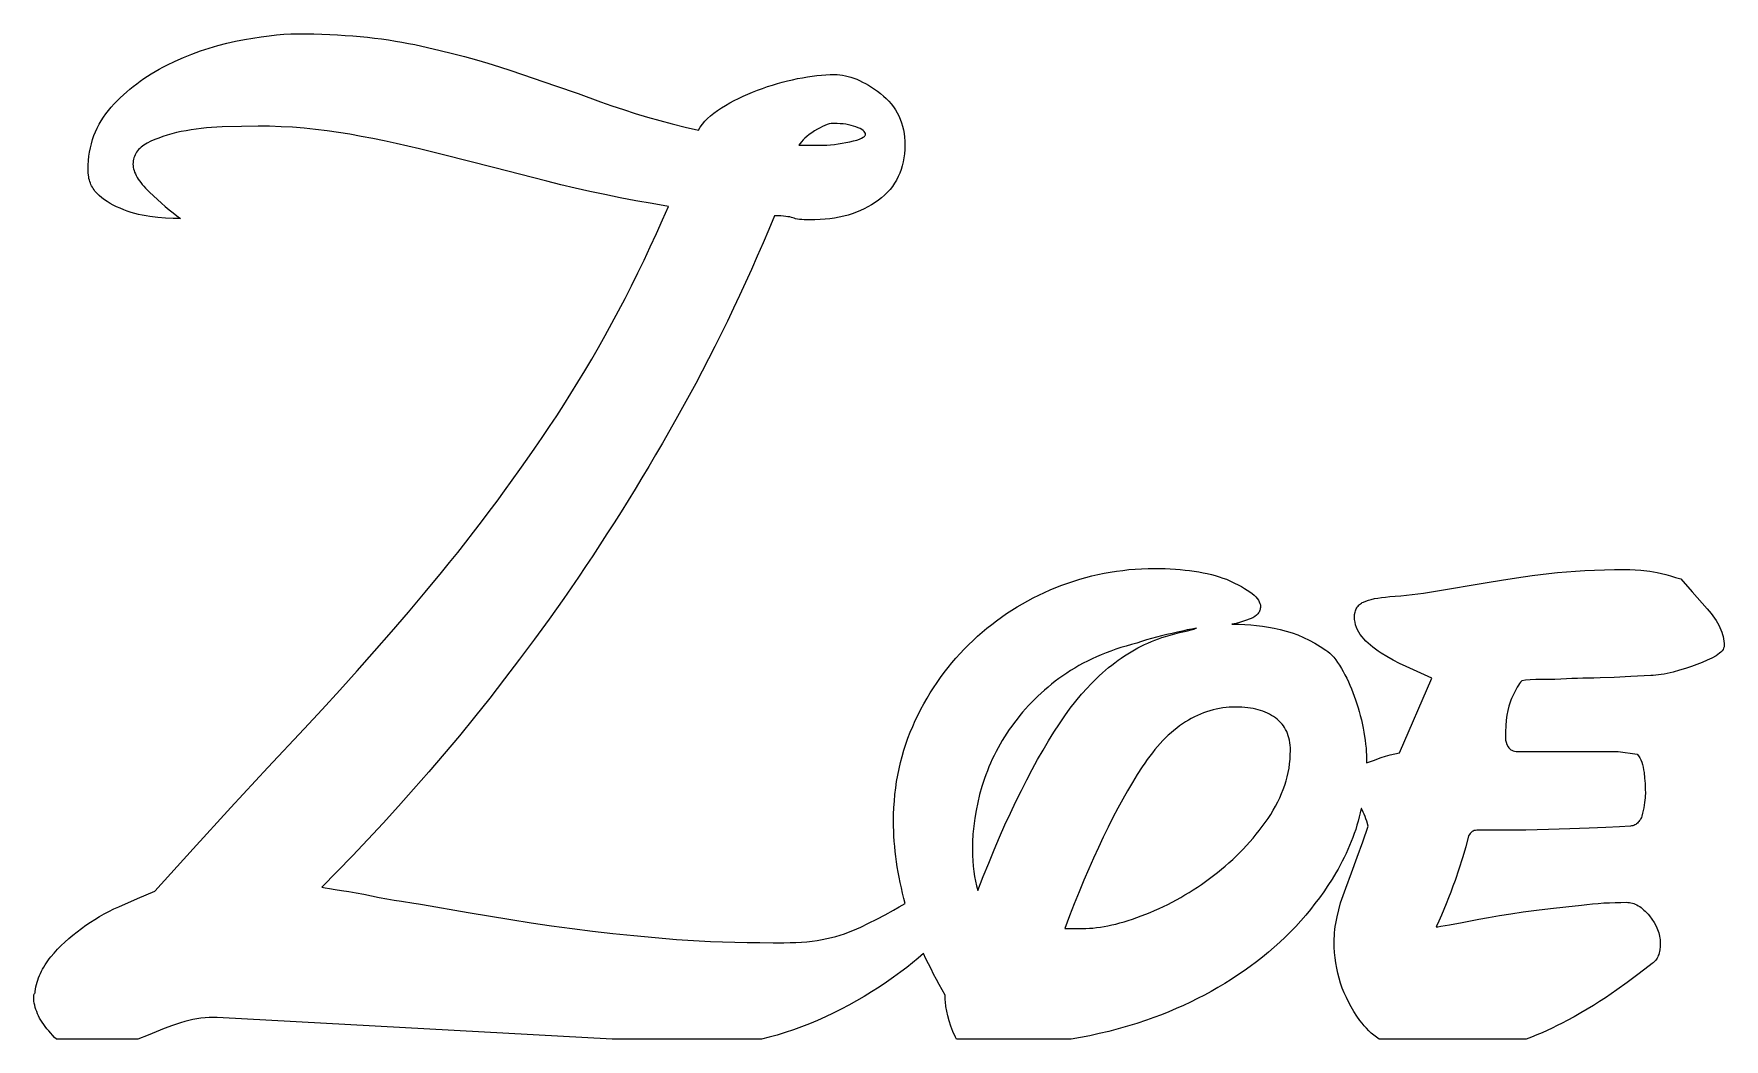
# Model space of a CAD drawing. Extents: x 26 to 190, y 9 to 107.
import ezdxf

# ---------------------------------------------------------------- set-up
doc = ezdxf.new("R2010")
doc.units = 0
doc.layers.add('CAMADA_1', color=18, linetype='CONTINUOUS')

msp = doc.modelspace()

# ---------------------------------------------------------------- linework, layer by layer
at = {"layer": 'CAMADA_1'}
for points in [[(27.88, 8.96), (27.69, 9.14), (27.5, 9.34), (27.31, 9.54), (27.12, 9.76), (26.95, 9.97), (26.78, 10.18), (26.63, 10.4), (26.49, 10.61), (26.36, 10.82), (26.24, 11.02), (26.13, 11.23), (26.03, 11.44), (25.95, 11.64), (25.88, 11.85), (25.81, 12.05), (25.76, 12.26), (25.72, 12.46), (25.69, 12.66), (25.68, 12.86), (25.67, 13.06), (25.68, 13.18), (25.69, 13.27), (25.71, 13.34), (25.74, 13.39), (25.77, 13.42), (25.79, 13.47), (25.8, 13.52), (25.8, 13.58), (25.84, 13.81), (25.88, 14.04), (25.94, 14.26), (26, 14.49), (26.07, 14.71), (26.14, 14.92), (26.22, 15.14), (26.31, 15.35), (26.41, 15.56), (26.52, 15.76), (26.63, 15.97), (26.76, 16.17), (26.89, 16.37), (27.02, 16.56), (27.17, 16.76), (27.32, 16.95), (27.64, 17.32), (27.98, 17.69), (28.33, 18.05), (28.69, 18.4), (29.07, 18.74), (29.46, 19.08), (29.87, 19.4), (30.29, 19.72), (30.72, 20.03), (31.16, 20.32), (31.6, 20.6), (32.05, 20.87), (32.51, 21.13), (32.97, 21.38), (33.44, 21.61), (33.92, 21.83), (35.75, 22.64), (37.42, 23.35), (41.14, 27.45), (44.81, 31.45), (48.4, 35.34), (51.93, 39.12), (53.67, 40.98), (55.39, 42.86), (57.08, 44.75), (58.76, 46.64), (60.41, 48.54), (62.05, 50.45), (63.66, 52.37), (65.26, 54.29), (66.05, 55.26), (66.83, 56.23), (67.61, 57.22), (68.38, 58.2), (69.14, 59.2), (69.9, 60.2), (70.65, 61.21), (71.39, 62.23), (72.13, 63.25), (72.87, 64.28), (73.59, 65.31), (74.31, 66.35), (75.03, 67.4), (75.74, 68.46), (76.44, 69.52), (77.13, 70.59), (77.82, 71.67), (78.51, 72.77), (79.18, 73.88), (79.85, 75.01), (80.51, 76.15), (81.16, 77.32), (81.81, 78.5), (82.45, 79.69), (83.08, 80.91), (83.7, 82.13), (84.32, 83.38), (84.93, 84.64), (85.53, 85.92), (86.13, 87.21), (86.71, 88.53), (87.29, 89.85), (85.7, 90.12), (84.13, 90.4), (82.6, 90.69), (81.11, 90.99), (79.65, 91.3), (78.23, 91.62), (76.84, 91.95), (75.48, 92.29), (70.31, 93.63), (65.46, 94.87), (64.29, 95.16), (63.13, 95.44), (61.98, 95.7), (60.84, 95.96), (59.7, 96.2), (58.58, 96.43), (57.46, 96.64), (56.35, 96.85), (55.24, 97.03), (54.14, 97.19), (53.03, 97.33), (51.91, 97.44), (50.8, 97.53), (49.68, 97.59), (48.56, 97.63), (47.44, 97.64), (45.84, 97.62), (43.95, 97.57), (43.44, 97.55), (42.93, 97.52), (42.43, 97.48), (41.93, 97.42), (41.44, 97.36), (40.95, 97.29), (40.47, 97.2), (39.99, 97.11), (39.52, 97.01), (39.06, 96.89), (38.63, 96.77), (38.21, 96.63), (37.8, 96.49), (37.42, 96.33), (37.04, 96.17), (36.69, 95.99), (36.52, 95.9), (36.37, 95.8), (36.22, 95.7), (36.08, 95.59), (35.96, 95.48), (35.85, 95.36), (35.74, 95.24), (35.65, 95.12), (35.57, 94.99), (35.5, 94.85), (35.44, 94.71), (35.39, 94.57), (35.35, 94.42), (35.33, 94.26), (35.31, 94.11), (35.3, 93.94), (35.31, 93.79), (35.33, 93.64), (35.36, 93.49), (35.4, 93.33), (35.46, 93.17), (35.53, 93.01), (35.61, 92.84), (35.7, 92.67), (35.81, 92.5), (35.92, 92.33), (36.05, 92.16), (36.19, 91.98), (36.35, 91.8), (36.52, 91.61), (36.89, 91.24), (37.28, 90.87), (37.67, 90.51), (38.06, 90.17), (38.44, 89.84), (38.82, 89.52), (39.19, 89.22), (39.56, 88.94), (39.92, 88.67), (39.19, 88.68), (38.45, 88.72), (37.71, 88.78), (36.95, 88.86), (36.58, 88.92), (36.2, 88.99), (35.83, 89.07), (35.47, 89.16), (35.11, 89.27), (34.75, 89.38), (34.4, 89.51), (34.05, 89.66), (33.71, 89.81), (33.39, 89.97), (33.09, 90.14), (32.8, 90.32), (32.52, 90.5), (32.27, 90.69), (32.03, 90.9), (31.81, 91.11), (31.7, 91.22), (31.61, 91.33), (31.52, 91.45), (31.43, 91.57), (31.36, 91.7), (31.28, 91.83), (31.22, 91.97), (31.16, 92.11), (31.11, 92.26), (31.07, 92.41), (31.03, 92.57), (31, 92.73), (30.96, 93.06), (30.95, 93.42), (30.96, 93.86), (30.98, 94.29), (31.03, 94.72), (31.09, 95.13), (31.17, 95.54), (31.27, 95.94), (31.38, 96.33), (31.51, 96.72), (31.66, 97.09), (31.83, 97.46), (32.01, 97.82), (32.21, 98.17), (32.43, 98.51), (32.67, 98.84), (32.92, 99.17), (33.19, 99.49), (33.48, 99.8), (33.77, 100.1), (34.07, 100.39), (34.37, 100.68), (34.69, 100.96), (35.01, 101.24), (35.33, 101.5), (35.67, 101.76), (36.01, 102.01), (36.36, 102.26), (36.71, 102.5), (37.08, 102.73), (37.45, 102.95), (37.83, 103.17), (38.21, 103.38), (38.6, 103.58), (39.4, 103.96), (40.21, 104.31), (41.02, 104.64), (41.85, 104.95), (42.69, 105.22), (43.54, 105.47), (44.4, 105.69), (45.27, 105.89), (46.13, 106.06), (46.95, 106.2), (47.75, 106.33), (48.52, 106.43), (49.25, 106.51), (49.96, 106.57), (50.63, 106.6), (51.27, 106.61), (52.07, 106.61), (52.86, 106.6), (53.64, 106.57), (54.41, 106.55), (55.16, 106.51), (55.91, 106.46), (56.64, 106.41), (57.36, 106.35), (58.06, 106.28), (58.76, 106.2), (59.44, 106.11), (60.12, 106.02), (60.78, 105.91), (61.42, 105.8), (62.06, 105.68), (62.68, 105.56), (63.91, 105.29), (65.12, 105), (66.31, 104.71), (67.48, 104.4), (68.64, 104.08), (69.77, 103.75), (70.89, 103.41), (71.99, 103.05), (74.16, 102.31), (76.34, 101.56), (78.52, 100.8), (80.7, 100.01), (81.8, 99.62), (82.92, 99.25), (84.07, 98.88), (85.25, 98.53), (86.45, 98.19), (87.67, 97.86), (88.92, 97.55), (90.2, 97.24), (90.38, 97.54), (90.59, 97.82), (90.82, 98.11), (91.09, 98.38), (91.38, 98.65), (91.71, 98.91), (92.06, 99.17), (92.44, 99.42), (92.84, 99.66), (93.25, 99.9), (93.67, 100.13), (94.11, 100.34), (94.55, 100.55), (95, 100.76), (95.46, 100.95), (95.94, 101.14), (96.42, 101.31), (96.9, 101.48), (97.38, 101.63), (97.87, 101.78), (98.35, 101.91), (98.84, 102.04), (99.34, 102.15), (99.83, 102.26), (100.32, 102.35), (100.8, 102.43), (101.26, 102.5), (101.71, 102.55), (102.15, 102.6), (102.58, 102.63), (102.99, 102.65), (103.39, 102.65), (103.66, 102.65), (103.92, 102.62), (104.19, 102.59), (104.47, 102.54), (104.74, 102.47), (105.01, 102.39), (105.29, 102.3), (105.57, 102.19), (105.85, 102.07), (106.14, 101.93), (106.42, 101.78), (106.71, 101.61), (107, 101.43), (107.29, 101.24), (107.58, 101.03), (107.88, 100.81), (108.17, 100.57), (108.44, 100.32), (108.69, 100.07), (108.92, 99.8), (109.13, 99.52), (109.33, 99.23), (109.5, 98.94), (109.66, 98.63), (109.8, 98.31), (109.92, 97.98), (110.02, 97.64), (110.11, 97.29), (110.17, 96.93), (110.22, 96.56), (110.25, 96.18), (110.25, 95.79), (110.24, 95.37), (110.21, 94.96), (110.16, 94.56), (110.09, 94.17), (110, 93.8), (109.89, 93.43), (109.76, 93.08), (109.61, 92.74), (109.44, 92.41), (109.25, 92.1), (109.04, 91.79), (108.81, 91.5), (108.56, 91.22), (108.28, 90.95), (107.99, 90.69), (107.68, 90.45), (107.35, 90.22), (107.01, 90), (106.66, 89.8), (106.3, 89.61), (105.93, 89.44), (105.54, 89.28), (105.14, 89.14), (104.73, 89.01), (104.31, 88.9), (103.87, 88.8), (103.43, 88.72), (102.97, 88.65), (102.5, 88.6), (102.02, 88.56), (101.52, 88.54), (101.02, 88.53), (100.47, 88.55), (100.23, 88.56), (100.01, 88.58), (99.82, 88.61), (99.64, 88.65), (99.5, 88.69), (99.37, 88.73), (99.24, 88.78), (99.08, 88.82), (98.9, 88.85), (98.69, 88.88), (98.46, 88.9), (98.19, 88.92), (97.59, 88.93), (97.04, 87.62), (96.48, 86.31), (95.92, 85.02), (95.36, 83.73), (94.78, 82.46), (94.2, 81.2), (93.61, 79.95), (93.02, 78.7), (92.42, 77.47), (91.81, 76.25), (91.19, 75.04), (90.57, 73.84), (89.94, 72.65), (89.31, 71.47), (88.67, 70.3), (88.02, 69.14), (86.71, 66.84), (86.05, 65.71), (85.39, 64.59), (84.72, 63.47), (84.05, 62.37), (83.37, 61.27), (82.69, 60.18), (82.01, 59.1), (81.32, 58.03), (80.64, 56.97), (79.94, 55.91), (79.25, 54.87), (78.55, 53.83), (77.84, 52.8), (77.13, 51.78), (75.71, 49.77), (74.28, 47.8), (72.84, 45.86), (71.39, 43.95), (69.94, 42.08), (68.47, 40.24), (67, 38.44), (65.52, 36.68), (64.04, 34.94), (62.55, 33.24), (61.07, 31.58), (59.58, 29.95), (58.1, 28.35), (56.61, 26.78), (55.13, 25.25), (53.65, 23.74), (53.96, 23.67), (54.39, 23.6), (54.92, 23.51), (55.56, 23.41), (56.26, 23.31), (56.98, 23.18), (57.71, 23.04), (58.46, 22.89), (59.21, 22.73), (59.95, 22.59), (60.66, 22.47), (61.37, 22.36), (62.57, 22.18), (63.04, 22.1), (63.41, 22.03), (67.86, 21.27), (71.99, 20.58), (73.97, 20.26), (75.95, 19.97), (77.93, 19.7), (79.91, 19.46), (81.9, 19.23), (83.93, 19.03), (85.99, 18.84), (88.09, 18.66), (89.16, 18.59), (90.26, 18.52), (91.38, 18.46), (92.54, 18.42), (93.73, 18.38), (94.94, 18.35), (96.18, 18.34), (97.46, 18.33), (98.51, 18.33), (99.1, 18.34), (99.66, 18.36), (100.21, 18.39), (100.74, 18.43), (101.25, 18.49), (101.74, 18.56), (102.21, 18.64), (102.67, 18.73), (103.11, 18.83), (103.54, 18.95), (103.97, 19.07), (104.38, 19.21), (104.79, 19.35), (105.19, 19.51), (105.58, 19.68), (105.97, 19.85), (106.73, 20.23), (107.52, 20.63), (108.32, 21.05), (109.13, 21.5), (109.7, 21.81), (110.29, 22.13), (110.16, 22.64), (110.03, 23.16), (109.91, 23.67), (109.79, 24.18), (109.69, 24.69), (109.6, 25.19), (109.51, 25.7), (109.44, 26.2), (109.37, 26.7), (109.31, 27.19), (109.26, 27.69), (109.22, 28.18), (109.19, 28.68), (109.17, 29.16), (109.16, 29.65), (109.15, 30.14), (109.16, 30.8), (109.19, 31.45), (109.23, 32.09), (109.28, 32.73), (109.36, 33.36), (109.45, 33.99), (109.56, 34.61), (109.68, 35.22), (109.82, 35.83), (109.98, 36.43), (110.15, 37.02), (110.34, 37.61), (110.55, 38.19), (110.77, 38.77), (111.01, 39.34), (111.26, 39.9), (111.53, 40.46), (111.81, 41.01), (112.1, 41.54), (112.41, 42.07), (112.72, 42.59), (113.04, 43.1), (113.38, 43.6), (113.72, 44.09), (114.08, 44.57), (114.44, 45.05), (114.82, 45.51), (115.21, 45.96), (115.61, 46.41), (116.02, 46.85), (116.44, 47.27), (116.87, 47.69), (117.31, 48.1), (117.76, 48.49), (118.22, 48.87), (118.69, 49.25), (119.16, 49.61), (119.64, 49.96), (120.13, 50.3), (120.63, 50.62), (121.14, 50.94), (121.66, 51.25), (122.18, 51.54), (122.71, 51.82), (123.25, 52.09), (123.8, 52.35), (124.36, 52.6), (124.92, 52.83), (125.49, 53.06), (126.07, 53.27), (126.64, 53.46), (127.23, 53.64), (127.81, 53.81), (128.4, 53.96), (128.99, 54.1), (129.59, 54.22), (130.19, 54.33), (130.79, 54.42), (131.4, 54.5), (132.01, 54.57), (132.62, 54.62), (133.24, 54.65), (133.86, 54.67), (134.49, 54.68), (135.01, 54.68), (135.52, 54.67), (136.02, 54.65), (136.51, 54.62), (136.99, 54.58), (137.45, 54.53), (137.9, 54.48), (138.35, 54.42), (138.78, 54.35), (139.2, 54.27), (139.61, 54.18), (140.01, 54.09), (140.39, 53.99), (140.77, 53.87), (141.13, 53.75), (141.48, 53.63), (141.88, 53.45), (142.25, 53.27), (142.6, 53.09), (142.92, 52.92), (143.22, 52.75), (143.49, 52.57), (143.74, 52.41), (143.96, 52.24), (144.15, 52.08), (144.32, 51.92), (144.46, 51.76), (144.57, 51.6), (144.66, 51.44), (144.73, 51.29), (144.77, 51.14), (144.78, 50.99), (144.78, 50.89), (144.76, 50.8), (144.75, 50.7), (144.72, 50.62), (144.68, 50.53), (144.64, 50.45), (144.59, 50.37), (144.53, 50.29), (144.47, 50.22), (144.39, 50.15), (144.22, 50.02), (144.02, 49.9), (143.79, 49.8), (143.31, 49.62), (142.85, 49.47), (142.42, 49.35), (142.01, 49.27), (142.14, 49.27), (142.7, 49.26), (143.27, 49.24), (143.83, 49.2), (144.4, 49.14), (144.97, 49.07), (145.54, 48.98), (146.12, 48.87), (146.69, 48.74), (147.27, 48.6), (147.84, 48.42), (148.4, 48.22), (148.95, 47.99), (149.5, 47.72), (150.05, 47.43), (150.58, 47.11), (151.11, 46.76), (151.31, 46.62), (151.51, 46.46), (151.7, 46.27), (151.89, 46.06), (152.08, 45.82), (152.26, 45.56), (152.45, 45.29), (152.63, 44.98), (152.81, 44.67), (152.98, 44.34), (153.15, 44.02), (153.31, 43.68), (153.46, 43.34), (153.61, 42.99), (153.75, 42.64), (153.89, 42.28), (154.01, 41.91), (154.14, 41.54), (154.25, 41.16), (154.36, 40.78), (154.47, 40.39), (154.57, 39.99), (154.74, 39.18), (154.82, 38.77), (154.89, 38.37), (154.94, 37.99), (154.99, 37.61), (155.03, 37.24), (155.05, 36.89), (155.07, 36.54), (155.07, 36.21), (155.07, 35.79), (155.76, 36.04), (156.48, 36.31), (156.92, 36.46), (157.36, 36.59), (157.81, 36.69), (158.26, 36.77), (161.43, 44.03), (158.92, 45.15), (158.28, 45.46), (157.65, 45.78), (157.06, 46.12), (156.48, 46.47), (156.21, 46.65), (155.95, 46.84), (155.7, 47.03), (155.46, 47.23), (155.24, 47.43), (155.02, 47.63), (154.82, 47.84), (154.64, 48.05), (154.47, 48.27), (154.32, 48.5), (154.19, 48.73), (154.09, 48.96), (154.01, 49.2), (153.96, 49.45), (153.92, 49.71), (153.91, 49.97), (153.92, 50.22), (153.96, 50.45), (153.99, 50.56), (154.03, 50.67), (154.07, 50.76), (154.12, 50.86), (154.18, 50.95), (154.25, 51.03), (154.32, 51.11), (154.39, 51.18), (154.48, 51.25), (154.57, 51.31), (154.66, 51.37), (154.77, 51.42), (155, 51.51), (155.25, 51.6), (155.53, 51.68), (155.84, 51.75), (156.18, 51.81), (156.54, 51.86), (156.93, 51.91), (157.34, 51.95), (157.87, 51.98), (158.41, 52.03), (158.95, 52.08), (159.5, 52.14), (160.62, 52.29), (161.76, 52.47), (166.78, 53.33), (168.17, 53.56), (169.63, 53.78), (171.17, 53.99), (172.78, 54.19), (173.62, 54.28), (174.48, 54.36), (175.37, 54.43), (176.28, 54.49), (177.21, 54.53), (178.17, 54.56), (179.16, 54.58), (180.17, 54.59), (180.65, 54.58), (181.16, 54.55), (181.7, 54.51), (182.28, 54.45), (182.59, 54.41), (182.93, 54.35), (183.3, 54.28), (183.7, 54.19), (184.13, 54.08), (184.58, 53.96), (185.07, 53.82), (185.58, 53.66), (186.68, 52.41), (188.15, 50.76), (188.35, 50.53), (188.54, 50.3), (188.71, 50.07), (188.87, 49.84), (189.02, 49.62), (189.16, 49.39), (189.28, 49.17), (189.39, 48.94), (189.49, 48.72), (189.57, 48.5), (189.64, 48.28), (189.7, 48.06), (189.74, 47.84), (189.78, 47.63), (189.8, 47.41), (189.8, 47.2), (189.79, 47.07), (189.75, 46.94), (189.69, 46.81), (189.6, 46.69), (189.49, 46.56), (189.36, 46.44), (189.2, 46.32), (189.01, 46.21), (188.6, 45.98), (188.15, 45.76), (187.67, 45.55), (187.16, 45.35), (186.62, 45.16), (186.06, 44.97), (185.47, 44.79), (184.85, 44.62), (184.55, 44.55), (184.25, 44.48), (183.96, 44.42), (183.68, 44.38), (183.42, 44.34), (183.16, 44.31), (182.91, 44.3), (182.68, 44.29), (180.73, 44.18), (179.11, 44.1), (177.76, 44.05), (177.16, 44.03), (176.61, 44.03), (176.08, 44.03), (175.55, 44.01), (175.02, 43.99), (174.5, 43.96), (173.95, 43.93), (173.37, 43.91), (172.76, 43.9), (172.12, 43.9), (171.5, 43.89), (170.97, 43.86), (170.51, 43.82), (170.14, 43.77), (170.04, 43.65), (169.93, 43.51), (169.82, 43.34), (169.7, 43.14), (169.57, 42.91), (169.44, 42.65), (169.15, 42.05), (169.08, 41.88), (169.01, 41.7), (168.89, 41.32), (168.79, 40.89), (168.71, 40.43), (168.64, 39.94), (168.59, 39.4), (168.57, 38.83), (168.56, 38.22), (168.56, 38.12), (168.57, 38.02), (168.59, 37.92), (168.62, 37.81), (168.71, 37.59), (168.82, 37.37), (168.89, 37.26), (168.98, 37.16), (169.07, 37.08), (169.18, 37.02), (169.31, 36.97), (169.44, 36.93), (169.59, 36.91), (169.74, 36.9), (179.51, 36.9), (181.36, 36.64), (181.48, 36.47), (181.6, 36.28), (181.7, 36.08), (181.79, 35.86), (181.86, 35.63), (181.93, 35.39), (181.98, 35.13), (182.02, 34.86), (182.07, 34.31), (182.12, 33.79), (182.14, 33.29), (182.15, 32.81), (182.14, 32.61), (182.13, 32.4), (182.08, 31.94), (182, 31.44), (181.88, 30.9), (181.81, 30.63), (181.76, 30.51), (181.71, 30.4), (181.66, 30.3), (181.59, 30.2), (181.53, 30.11), (181.46, 30.03), (181.38, 29.95), (181.3, 29.88), (181.21, 29.83), (181.12, 29.77), (181.02, 29.73), (180.92, 29.69), (180.81, 29.67), (180.7, 29.65), (179.64, 29.58), (178.31, 29.51), (176.7, 29.45), (174.83, 29.38), (172.75, 29.32), (170.55, 29.28), (168.23, 29.26), (165.79, 29.25), (165.66, 29.24), (165.54, 29.22), (165.43, 29.18), (165.32, 29.12), (165.23, 29.04), (165.14, 28.95), (165.06, 28.85), (164.99, 28.72), (164.71, 27.66), (164.4, 26.58), (164.05, 25.48), (163.67, 24.37), (163.47, 23.81), (163.26, 23.25), (163.04, 22.69), (162.82, 22.12), (162.58, 21.56), (162.34, 21), (162.09, 20.44), (161.83, 19.88), (162.01, 19.89), (162.29, 19.93), (163.13, 20.06), (164.36, 20.29), (165.98, 20.61), (166.93, 20.79), (167.97, 20.97), (169.09, 21.14), (170.29, 21.32), (171.58, 21.49), (172.95, 21.66), (174.41, 21.83), (175.95, 21.99), (176.48, 22.05), (177.02, 22.11), (177.57, 22.15), (178.12, 22.19), (178.68, 22.22), (179.23, 22.24), (179.77, 22.25), (180.3, 22.26), (180.45, 22.25), (180.6, 22.24), (180.74, 22.21), (180.89, 22.17), (181.03, 22.13), (181.17, 22.07), (181.32, 22), (181.46, 21.93), (181.6, 21.84), (181.73, 21.74), (181.87, 21.63), (182.01, 21.51), (182.14, 21.39), (182.28, 21.25), (182.41, 21.1), (182.54, 20.94), (182.79, 20.61), (183.01, 20.28), (183.19, 19.95), (183.27, 19.78), (183.34, 19.62), (183.4, 19.45), (183.45, 19.29), (183.5, 19.12), (183.53, 18.96), (183.56, 18.79), (183.58, 18.63), (183.6, 18.46), (183.6, 18.3), (183.59, 17.95), (183.55, 17.63), (183.52, 17.48), (183.49, 17.34), (183.45, 17.2), (183.4, 17.08), (183.35, 16.96), (183.29, 16.84), (183.23, 16.74), (183.15, 16.64), (183.08, 16.55), (182.99, 16.47), (182.9, 16.39), (182.81, 16.32), (182.1, 15.76), (181.29, 15.15), (180.38, 14.48), (179.38, 13.75), (178.84, 13.37), (178.28, 12.99), (177.71, 12.62), (177.12, 12.24), (176.51, 11.87), (175.88, 11.51), (175.23, 11.14), (174.56, 10.78), (174.08, 10.52), (173.6, 10.28), (173.11, 10.04), (172.62, 9.81), (172.12, 9.59), (171.61, 9.37), (171.1, 9.16), (170.59, 8.96), (156.31, 8.96), (156.04, 9.15), (155.78, 9.35), (155.54, 9.56), (155.3, 9.79), (155.07, 10.02), (154.85, 10.26), (154.64, 10.51), (154.44, 10.78), (154.13, 11.21), (153.85, 11.65), (153.59, 12.09), (153.34, 12.54), (153.12, 13), (152.91, 13.46), (152.72, 13.93), (152.56, 14.41), (152.41, 14.89), (152.28, 15.37), (152.18, 15.87), (152.09, 16.37), (152.02, 16.87), (151.97, 17.39), (151.94, 17.91), (151.93, 18.43), (151.94, 18.71), (151.95, 19), (151.97, 19.3), (152, 19.6), (152.04, 19.9), (152.09, 20.21), (152.15, 20.53), (152.21, 20.85), (152.37, 21.52), (152.56, 22.2), (152.79, 22.91), (153.05, 23.64), (153.61, 25.13), (154.16, 26.63), (154.7, 28.13), (155.23, 29.65), (155.09, 30.15), (155.01, 30.38), (154.93, 30.6), (154.85, 30.81), (154.76, 31.01), (154.67, 31.19), (154.57, 31.36), (154.56, 31.37), (154.47, 30.96), (154.37, 30.55), (154.26, 30.15), (154.14, 29.74), (154.02, 29.34), (153.88, 28.94), (153.74, 28.55), (153.59, 28.16), (153.43, 27.77), (153.27, 27.38), (153.09, 27), (152.91, 26.62), (152.72, 26.24), (152.52, 25.87), (152.32, 25.49), (152.1, 25.12), (151.73, 24.5), (151.33, 23.89), (150.93, 23.29), (150.51, 22.7), (150.07, 22.13), (149.63, 21.56), (149.17, 21), (148.69, 20.46), (148.2, 19.92), (147.7, 19.4), (147.18, 18.88), (146.65, 18.38), (146.1, 17.89), (145.54, 17.41), (144.97, 16.94), (144.38, 16.48), (143.79, 16.03), (143.18, 15.6), (142.56, 15.18), (141.94, 14.77), (141.3, 14.37), (140.65, 13.98), (140, 13.61), (139.34, 13.25), (138.66, 12.9), (137.98, 12.56), (137.29, 12.24), (136.59, 11.93), (135.88, 11.63), (135.16, 11.34), (134.43, 11.07), (133.7, 10.81), (132.78, 10.5), (131.87, 10.22), (130.95, 9.96), (130.04, 9.72), (129.12, 9.5), (128.21, 9.3), (127.29, 9.12), (126.38, 8.96), (115.25, 8.96), (115.16, 9.16), (114.92, 9.71), (114.72, 10.24), (114.55, 10.75), (114.41, 11.24), (114.31, 11.7), (114.23, 12.15), (114.18, 12.58), (114.17, 12.78), (114.17, 12.98), (114.17, 13.25), (113.59, 14.26), (113.31, 14.77), (113.04, 15.27), (112.79, 15.78), (112.54, 16.28), (112.3, 16.77), (112.07, 17.27), (111.55, 16.82), (111, 16.38), (110.44, 15.93), (109.86, 15.5), (109.16, 14.99), (108.46, 14.5), (107.74, 14.03), (107.02, 13.57), (106.29, 13.12), (105.55, 12.69), (104.81, 12.27), (104.05, 11.87), (103.29, 11.48), (102.53, 11.12), (101.76, 10.77), (100.98, 10.45), (100.21, 10.15), (99.43, 9.86), (98.64, 9.6), (97.85, 9.36), (97.08, 9.15), (96.32, 8.96), (81.83, 8.96), (43.49, 11.08), (43.09, 11.08), (42.69, 11.07), (42.3, 11.04), (41.9, 11), (41.51, 10.94), (41.11, 10.87), (40.71, 10.78), (40.32, 10.67), (39.92, 10.55), (39.13, 10.28), (38.34, 9.99), (37.55, 9.68), (36.76, 9.36), (35.77, 8.96)], [(103.26, 97.9), (103.09, 97.89), (102.9, 97.86), (102.7, 97.8), (102.49, 97.72), (102.26, 97.62), (102.01, 97.49), (101.75, 97.35), (101.48, 97.18), (101.21, 97), (100.96, 96.82), (100.74, 96.64), (100.54, 96.47), (100.36, 96.3), (100.21, 96.13), (100.07, 95.96), (99.96, 95.79), (101.94, 95.79), (102.31, 95.8), (102.67, 95.81), (103.04, 95.84), (103.41, 95.87), (103.78, 95.92), (104.16, 95.98), (104.53, 96.04), (104.91, 96.12), (105.27, 96.2), (105.57, 96.29), (105.84, 96.38), (106.05, 96.47), (106.21, 96.56), (106.28, 96.61), (106.33, 96.65), (106.37, 96.7), (106.4, 96.75), (106.42, 96.8), (106.43, 96.85), (106.41, 96.94), (106.37, 97.04), (106.3, 97.13), (106.2, 97.23), (106.07, 97.32), (105.91, 97.4), (105.72, 97.49), (105.5, 97.57), (105.27, 97.65), (105.03, 97.72), (104.77, 97.77), (104.51, 97.82), (104.25, 97.86), (103.97, 97.88), (103.69, 97.9), (103.39, 97.9)], [(135.54, 48.08), (136.25, 48.27), (136.93, 48.45), (137.57, 48.6), (138.18, 48.74), (138.31, 48.8), (138.41, 48.84), (138.5, 48.87), (138.58, 48.88), (138.12, 48.8), (137.65, 48.71), (137.19, 48.6), (136.73, 48.48), (136.21, 48.38), (135.69, 48.27), (135.18, 48.15), (134.69, 48.02), (134.2, 47.88), (133.71, 47.74), (133.24, 47.59), (132.77, 47.42), (132.25, 47.29), (131.74, 47.14), (131.23, 46.99), (130.74, 46.83), (130.26, 46.66), (129.78, 46.48), (129.32, 46.3), (128.86, 46.11), (128.42, 45.9), (127.98, 45.69), (127.56, 45.47), (127.14, 45.25), (126.74, 45.01), (126.34, 44.77), (125.96, 44.52), (125.58, 44.26), (125.21, 43.99), (124.85, 43.72), (124.5, 43.44), (124.16, 43.16), (123.82, 42.87), (123.49, 42.58), (123.17, 42.28), (122.86, 41.98), (122.55, 41.67), (122.26, 41.36), (121.97, 41.04), (121.68, 40.72), (121.41, 40.39), (121.14, 40.06), (120.88, 39.72), (120.63, 39.38), (120.39, 39.03), (120.15, 38.68), (119.93, 38.32), (119.71, 37.97), (119.5, 37.61), (119.3, 37.25), (119.1, 36.89), (118.92, 36.52), (118.74, 36.15), (118.57, 35.78), (118.41, 35.41), (118.26, 35.03), (118.11, 34.65), (117.98, 34.27), (117.85, 33.89), (117.73, 33.5), (117.51, 32.73), (117.33, 31.96), (117.17, 31.19), (117.04, 30.42), (116.94, 29.65), (116.86, 28.89), (116.82, 28.13), (116.81, 27.37), (116.81, 26.81), (116.84, 26.28), (116.88, 25.76), (116.94, 25.26), (117.01, 24.77), (117.1, 24.3), (117.21, 23.85), (117.33, 23.41), (117.86, 24.76), (118.39, 26.07), (118.92, 27.34), (119.45, 28.58), (119.97, 29.77), (120.5, 30.93), (121.03, 32.04), (121.56, 33.12), (122.08, 34.16), (122.61, 35.17), (123.14, 36.13), (123.67, 37.05), (124.2, 37.94), (124.72, 38.79), (125.25, 39.6), (125.78, 40.37), (126.31, 41.1), (126.86, 41.8), (127.41, 42.47), (127.97, 43.1), (128.26, 43.4), (128.55, 43.7), (128.84, 43.99), (129.13, 44.26), (129.43, 44.54), (129.73, 44.8), (130.03, 45.05), (130.33, 45.3), (130.64, 45.53), (130.95, 45.76), (131.26, 45.98), (131.57, 46.19), (131.89, 46.4), (132.21, 46.59), (132.53, 46.78), (132.86, 46.96), (133.18, 47.13), (133.51, 47.29), (133.84, 47.44), (134.18, 47.59), (134.52, 47.73), (134.86, 47.85), (135.2, 47.97)], [(142.41, 41.22), (142.08, 41.22), (141.75, 41.2), (141.43, 41.17), (141.11, 41.13), (140.79, 41.08), (140.48, 41.02), (140.17, 40.94), (139.86, 40.86), (139.55, 40.76), (139.25, 40.66), (138.95, 40.54), (138.65, 40.41), (138.36, 40.26), (138.06, 40.11), (137.78, 39.95), (137.49, 39.77), (137.21, 39.58), (136.93, 39.39), (136.65, 39.18), (136.37, 38.95), (136.1, 38.72), (135.83, 38.48), (135.57, 38.22), (135.3, 37.96), (135.04, 37.68), (134.79, 37.39), (134.53, 37.09), (134.28, 36.78), (134.03, 36.45), (133.78, 36.12), (133.54, 35.77), (133.3, 35.42), (132.82, 34.67), (132.35, 33.9), (131.87, 33.1), (131.4, 32.26), (130.92, 31.39), (130.45, 30.49), (129.98, 29.55), (129.51, 28.59), (129.04, 27.59), (128.57, 26.56), (128.1, 25.5), (127.63, 24.41), (127.17, 23.28), (126.7, 22.12), (126.24, 20.94), (125.78, 19.71), (127.49, 19.71), (127.83, 19.72), (128.17, 19.74), (128.51, 19.76), (128.87, 19.8), (129.23, 19.85), (129.59, 19.91), (129.97, 19.98), (130.35, 20.06), (130.73, 20.15), (131.13, 20.26), (131.53, 20.37), (131.94, 20.49), (132.35, 20.63), (132.77, 20.77), (133.2, 20.93), (133.63, 21.1), (134.07, 21.28), (134.5, 21.46), (134.93, 21.65), (135.35, 21.85), (135.78, 22.06), (136.2, 22.28), (136.61, 22.5), (137.03, 22.73), (137.44, 22.97), (137.85, 23.22), (138.25, 23.47), (138.65, 23.73), (139.05, 24), (139.45, 24.28), (139.84, 24.57), (140.23, 24.86), (140.61, 25.16), (140.99, 25.47), (141.36, 25.78), (141.72, 26.1), (142.08, 26.42), (142.42, 26.75), (142.76, 27.09), (143.1, 27.43), (143.42, 27.78), (143.74, 28.14), (144.06, 28.5), (144.36, 28.87), (144.66, 29.24), (144.95, 29.62), (145.23, 30.01), (145.51, 30.4), (145.77, 30.8), (146.02, 31.2), (146.25, 31.6), (146.46, 32), (146.65, 32.41), (146.83, 32.81), (146.99, 33.22), (147.14, 33.64), (147.27, 34.05), (147.38, 34.46), (147.47, 34.88), (147.55, 35.3), (147.61, 35.72), (147.65, 36.15), (147.67, 36.57), (147.68, 37), (147.68, 37.26), (147.66, 37.51), (147.63, 37.75), (147.59, 37.99), (147.54, 38.22), (147.48, 38.44), (147.41, 38.65), (147.32, 38.85), (147.22, 39.04), (147.12, 39.23), (147, 39.4), (146.87, 39.57), (146.73, 39.73), (146.57, 39.89), (146.41, 40.03), (146.23, 40.17), (146.05, 40.29), (145.85, 40.41), (145.66, 40.53), (145.45, 40.63), (145.23, 40.72), (145.01, 40.81), (144.79, 40.89), (144.55, 40.96), (144.31, 41.02), (144.06, 41.07), (143.8, 41.12), (143.54, 41.16), (143.26, 41.19), (142.98, 41.21), (142.7, 41.22)]]:
    msp.add_lwpolyline(points, close=True, dxfattribs=at)

doc.saveas('drawing.dxf')
